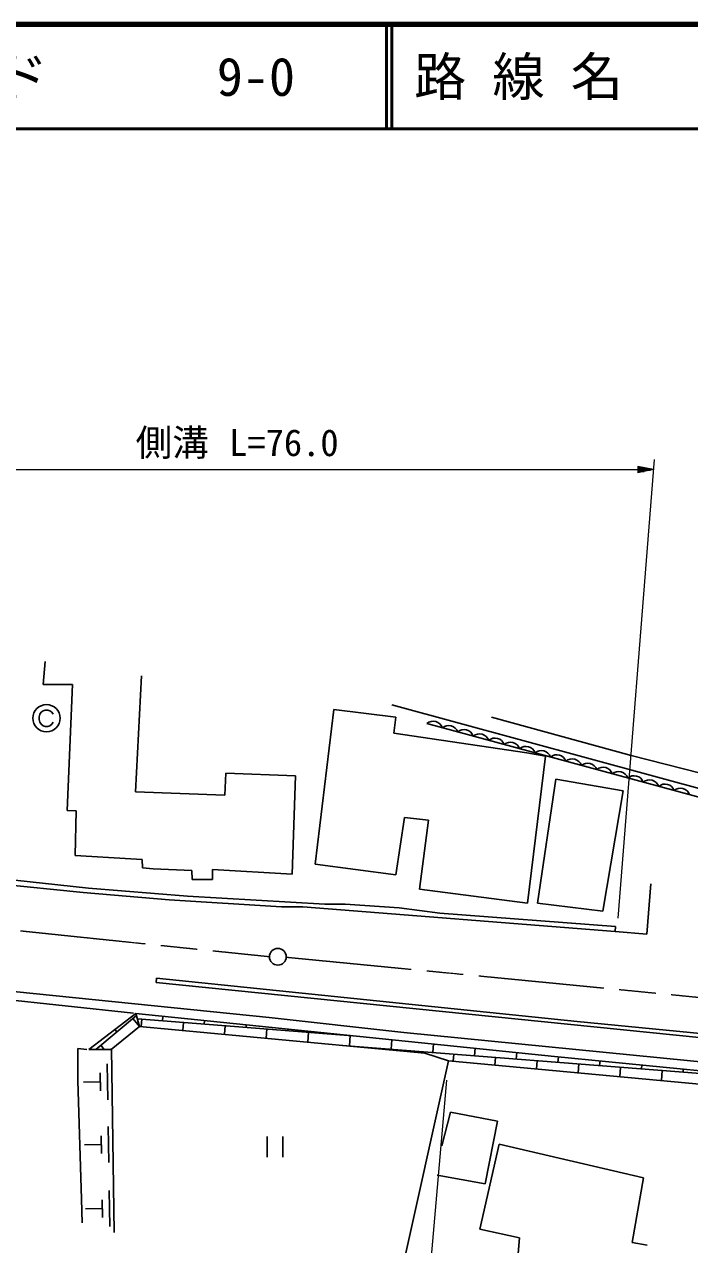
# Model space of a CAD drawing. Units: millimetres, scale not verified. Extents: x 40000 to 680000, y 20000 to 380000.
# Drawn here: x 143124 to 206734, y 263330 to 380000 of the extents above; entities that cross this region are included whole.
import ezdxf
from ezdxf.enums import TextEntityAlignment as Align

# ---------------------------------------------------------------- set-up
doc = ezdxf.new("R2010")
doc.units = ezdxf.units.MM
doc.header["$LTSCALE"] = 1000
doc.linetypes.add('CHAIN', pattern=[18.5, 12, -1.5, 3.5, -1.5])
for name, color, linetype, lineweight in [('M-BGD', 7, 'Continuous', 25), ('M-BMK', 2, 'CHAIN', 13), ('M-BMK-SRVR', 3, 'Continuous', 25), ('M-STR-HTXT', 7, 'Continuous', 13), ('M-STR-STRC', 7, 'Continuous', 25), ('M-STR-STRD', 7, 'Continuous', 25), ('M-TTL', 2, 'Continuous', 140), ('M-TTL-LINE', 7, 'Continuous', 50)]:
    doc.layers.add(name, color=color, linetype=linetype, lineweight=lineweight)
doc.layers.add('M-TTL-TXT', color=7, linetype='Continuous')
doc.styles.add('ＭＳ ゴシック', font='')
doc.styles.get('ＭＳ ゴシック').set_extended_font_data('MS Gothic')

msp = doc.modelspace()

# ---------------------------------------------------------------- linework, layer by layer
at = {"layer": 'M-BGD'}
for p, q in [((145103, 319081), (144933, 316879)), ((153739, 306635), (154331, 317726)), ((144933, 316879), (147727, 316879)), ((147727, 316879), (147223, 304830)), ((170926, 299692), (172704, 314509)), ((172704, 314509), (178631, 313747)), ((209460, 306427), (178250, 314929)), ((178631, 313747), (178461, 312223)), ((208212, 305945), (181614, 313150)), ((187775, 313747), (201152, 310106)), ((178461, 312223), (191161, 310360)), ((191161, 310360), (192939, 310021)), ((192939, 310021), (191246, 295967)), ((201152, 310106), (210042, 307820)), ((162375, 308413), (162290, 306296)), ((169063, 308159), (162375, 308413)), ((168725, 298761), (169063, 308159)), ((192177, 295967), (193955, 307820)), ((193955, 307820), (200390, 306719)), ((162290, 306296), (153739, 306635)), ((200390, 306719), (198443, 295205)), ((147223, 304830), (148065, 304790)), ((148065, 304790), (147981, 300539)), ((179477, 304179), (178631, 298676)), ((181763, 303925), (179477, 304179)), ((180917, 297321), (181763, 303925)), ((147981, 300539), (153315, 300200)), ((153315, 300200), (154399, 300155)), ((154399, 300155), (154431, 299347)), ((154431, 299347), (155432, 299269)), ((155432, 299269), (159125, 299100)), ((159125, 299100), (159157, 298253)), ((161105, 298253), (161105, 299184)), ((161105, 299184), (168725, 298761)), ((178631, 298676), (170926, 299692)), ((140531, 297829), (148743, 296983)), ((140700, 298337), (149251, 297406)), ((159157, 298253), (161105, 298253)), ((202644, 293002), (203013, 297832)), ((148743, 296983), (156956, 296305)), ((149251, 297406), (158734, 296644)), ((158734, 296644), (171857, 295882)), ((191246, 295967), (180917, 297321)), ((156956, 296305), (167709, 295628)), ((167709, 295628), (169741, 295628)), ((169741, 295628), (199628, 293257)), ((171857, 295882), (173805, 295882)), ((173805, 295882), (178969, 295543)), ((178969, 295543), (182864, 295035)), ((198443, 295205), (192177, 295967)), ((182864, 295035), (199645, 293736)), ((199645, 293736), (199628, 293257)), ((199628, 293257), (202644, 293002)), ((108781, 290887), (166523, 285045)), ((136890, 287246), (153569, 285468)), ((149271, 281991), (153784, 285419)), ((153833, 285249), (149948, 281989)), ((153492, 284963), (154135, 284197)), ((153784, 285419), (193824, 281331)), ((154135, 284197), (153784, 285419)), ((174489, 283305), (153927, 284923)), ((154348, 284890), (154293, 284182)), ((156375, 285154), (156342, 284733)), ((160356, 284748), (160330, 284419)), ((166523, 285045), (179393, 283605)), ((154135, 284197), (151432, 281986)), ((151778, 283895), (151960, 283678)), ((181410, 281638), (154135, 284197)), ((158336, 284576), (158275, 283809)), ((162324, 284262), (162258, 283435)), ((164336, 284341), (164317, 284105)), ((166311, 283948), (166241, 283061)), ((168316, 283935), (168305, 283791)), ((170299, 283635), (170224, 282687)), ((172297, 283529), (172293, 283478)), ((179393, 283605), (265498, 275132)), ((150428, 282392), (150767, 281988)), ((221400, 278610), (173533, 282377)), ((174287, 283321), (174208, 282324)), ((178267, 282919), (178196, 282010)), ((182248, 282513), (182183, 281696)), ((149082, 281997), (148235, 282081)), ((148235, 282081), (148235, 279033)), ((151432, 281986), (149271, 281991)), ((151453, 282081), (151707, 264471)), ((176202, 282167), (176199, 282127)), ((180190, 281853), (180182, 281753)), ((183673, 280912), (181410, 281638)), ((184177, 281539), (184125, 280870)), ((186228, 282106), (186171, 281382)), ((188165, 281225), (188108, 280499)), ((190208, 281700), (190159, 281068)), ((193824, 281331), (221922, 278558)), ((194189, 281295), (194146, 280755)), ((151048, 280618), (151102, 277186)), ((179139, 260407), (183673, 280912)), ((211831, 278286), (183673, 280912)), ((192153, 280912), (192091, 280127)), ((196140, 280598), (196074, 279756)), ((198170, 280902), (198134, 280441)), ((200128, 280284), (200057, 279384)), ((202152, 280509), (202122, 280127)), ((206133, 280116), (206109, 279813)), ((148235, 279033), (148574, 267688)), ((150389, 278891), (148787, 278864)), ((150375, 279749), (150402, 278033)), ((204116, 279970), (204040, 279013)), ((183033, 272768), (183880, 275985)), ((183880, 275985), (188367, 275139)), ((151143, 274612), (151197, 271180)), ((188367, 275139), (187182, 269127)), ((150470, 273743), (150497, 272027)), ((166332, 273679), (166332, 271679)), ((167832, 271679), (167832, 273679)), ((150484, 272885), (148882, 272858)), ((186674, 264809), (188537, 272937)), ((188537, 272937), (202337, 269720)), ((187182, 269127), (182610, 269974)), ((202337, 269720), (201237, 263539)), ((151240, 268494), (151294, 265062)), ((148574, 267688), (148659, 265402)), ((150567, 267625), (150594, 265909)), ((150580, 266767), (148979, 266740)), ((190484, 263963), (186674, 264809)), ((190315, 262100), (190484, 263963)), ((201237, 263539), (202676, 263285))]:
    msp.add_line(p, q, dxfattribs=at)
for centre in [(182214, 312436), (183692, 312036), (185169, 311635), (186647, 311235), (188124, 310835), (189602, 310435), (191080, 310034), (192557, 309634), (194035, 309234), (195513, 308834), (196990, 308433), (198468, 308033), (199946, 307633), (201423, 307233), (202901, 306832), (204379, 306432), (205856, 306032)]:
    msp.add_arc(centre, 932, 19.66332, 130.02407, dxfattribs=at)
at = {"layer": 'M-BMK'}
for points, knots in [([(69353, 302684), (74339, 301758), (75645, 301513), (79696, 300867), (83538, 300254), (85696, 299948), (89552, 299439), (101424, 297872), (108087, 297086), (119988, 295753), (129665, 294669), (135094, 294141), (144779, 293128), (153286, 292238), (155949, 291963), (166561, 290870)], [0, 0, 0, 0, 1, 1, 1, 2, 2, 2, 3, 3, 3, 4, 4, 4, 5, 5, 5, 5]), ([(168160, 290816), (181061, 289563), (184287, 289250), (194624, 288245), (206419, 287099), (213024, 286438), (224821, 285309), (240915, 283770), (245966, 283314), (266035, 281472)], [0, 0, 0, 0, 1, 1, 1, 2, 2, 2, 3, 3, 3, 3])]:
    msp.add_open_spline(points, degree=3, knots=knots, dxfattribs=at)
at = {"layer": 'M-BMK-SRVR'}
msp.add_circle((167361, 290853), 800, dxfattribs=at)
at = {"layer": 'M-STR-HTXT'}
for p, q in [((203355, 338397), (199887, 294534)), ((129835, 337432), (201784, 337432)), ((203284, 337432), (201784, 337732)), ((201784, 337732), (201784, 337132)), ((202084, 337672), (201784, 337672)), ((201784, 337612), (202384, 337612)), ((202684, 337552), (201784, 337552)), ((201784, 337492), (202984, 337492)), ((203284, 337432), (201784, 337132)), ((203284, 337432), (201784, 337432)), ((201784, 337372), (202984, 337372)), ((202684, 337312), (201784, 337312)), ((201784, 337252), (202384, 337252)), ((202084, 337192), (201784, 337192)), ((183498, 279059), (181313, 254349))]:
    msp.add_line(p, q, dxfattribs=at)
at = {"layer": 'M-STR-STRC'}
for p, q in [((144589, 314052), (144524, 313792)), ((144719, 314247), (144589, 314052)), ((144914, 314377), (144719, 314247)), ((145109, 314442), (144914, 314377)), ((145369, 314442), (145109, 314442)), ((145564, 314377), (145369, 314442)), ((145759, 314247), (145564, 314377)), ((145889, 314052), (145759, 314247)), ((144524, 313792), (144524, 313532)), ((144524, 313532), (144589, 313272)), ((144589, 313272), (144719, 313077)), ((144719, 313077), (144914, 312947)), ((144914, 312947), (145109, 312882)), ((145109, 312882), (145369, 312882)), ((145369, 312882), (145564, 312947)), ((145564, 312947), (145759, 313077)), ((145759, 313077), (145889, 313272))]:
    msp.add_line(p, q, dxfattribs=at)
msp.add_circle((145239, 313662), 1300, dxfattribs=at)
at = {"layer": 'M-STR-STRD'}
for p, q in [((155772, 288790), (155725, 288383)), ((155725, 288383), (207664, 283125)), ((195996, 284677), (155772, 288790)), ((221606, 282157), (195996, 284677))]:
    msp.add_line(p, q, dxfattribs=at)
at = {"layer": 'M-TTL'}
msp.add_line((680000, 380000), (40000, 380000), dxfattribs=at)
at = {"layer": 'M-TTL-LINE'}
for p, q in [((177750, 380000), (177750, 370000)), ((178250, 380000), (178250, 370000)), ((40000, 370000), (680000, 370000))]:
    msp.add_line(p, q, dxfattribs=at)

# ---------------------------------------------------------------- texts
at = {"layer": 'M-STR-HTXT', "style": 'ＭＳ ゴシック'}
msp.add_text('側溝', height=2566, dxfattribs=at).set_placement((153761, 337965), align=Align.BOTTOM_LEFT)
msp.add_text('L=76.0', height=2566, rotation=359.903, dxfattribs=at).set_placement((162696, 337965), align=Align.BOTTOM_LEFT)
at = {"layer": 'M-TTL-TXT', "style": 'ＭＳ ゴシック'}
for s, p in [('図面コード', (120380, 375000)), ('路 線 名', (180380, 375000)), ('9-0', (161521, 375000))]:
    msp.add_text(s, height=3666, dxfattribs=at).set_placement(p, align=Align.MIDDLE_LEFT)

doc.saveas('drawing.dxf')
